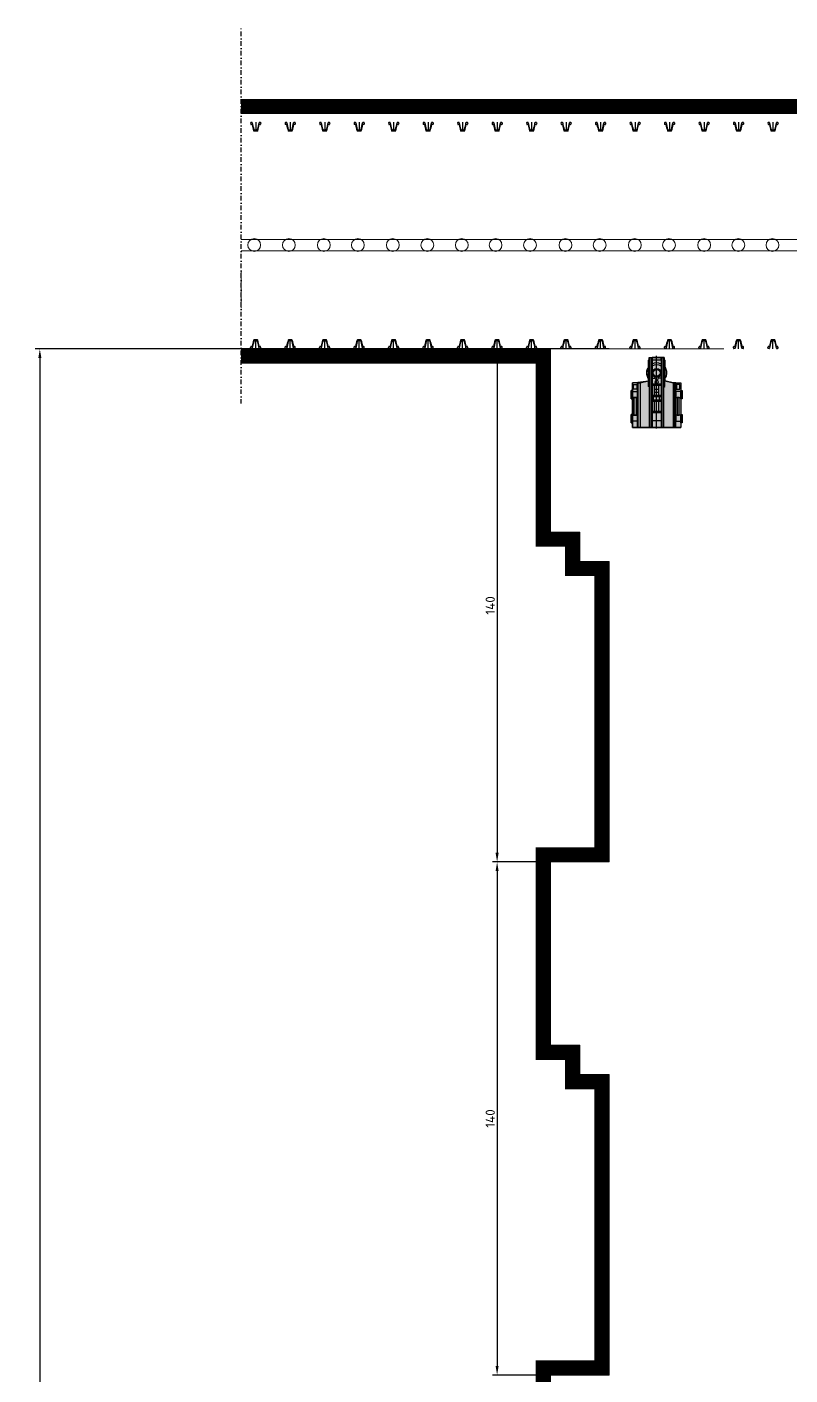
# Model space of a CAD drawing. Header units: millimetres. Extents: x 1757 to 4342, y -1901 to 53.
# Drawn here: x 1756.7 to 1965, y -315.3 to 52.5 of the extents above; entities that cross this region are included whole.
import ezdxf

# ---------------------------------------------------------------- set-up
doc = ezdxf.new("R2010")
doc.units = ezdxf.units.MM
doc.header["$LTSCALE"] = 0.1
doc.linetypes.add('ACAD_ISO04W100', pattern=[30, 24, -3, 0, -3])
doc.linetypes.add('DASHDOT', pattern=[25.4, 12.7, -6.35, 0, -6.35])
doc.styles.get("Standard").update_dxf_attribs({"font": 'txt.shx'})
doc.dimstyles.new('ISO-25', dxfattribs={"dimtxt": 2.5, "dimasz": 2.5, "dimexe": 1.25, "dimexo": 0, "dimtad": 1, "dimdec": 0, "dimtxsty": 'Standard', "dimcen": 2.5, "dimadec": 0, "dimazin": 0, "dimtfac": 1, "dimtdec": 0, "dimtmove": 0, "dimatfit": 3, "dimfxl": 1, "dimarcsym": 0})

# ---------------------------------------------------------------- blocks, each defined once
blk = doc.blocks.new('Концевая 1')
blk.add_hatch(color=254).paths.add_polyline_path([(6843, -1819), (6969, -1819), (6969, -1782), (7197, -1782), (7197, -1819), (7621, -1819), (7621, -1782), (7849, -1782), (7849, -1819), (8055, -1819), (8114, -2255), (8174, -2255), (8201, -2239), (8228, -2226), (8256, -2217), (8284, -2210), (8301, -2208), (8322, -2207), (8330, -2207), (8359, -2208), (8374, -2210), (8394, -2214), (8410, -2219), (8425, -2224), (8440, -2230), (8455, -2237), (8469, -2245), (8485, -2255), (8678, -2255), (8694, -2277), (8747, -2277), (8747, -2680), (8694, -2680), (8678, -2702), (8485, -2702), (8463, -2716), (8436, -2729), (8401, -2741), (8374, -2747), (8351, -2750), (8330, -2750), (8299, -2749), (8266, -2743), (8239, -2735), (8211, -2723), (8192, -2713), (8174, -2702), (8114, -2702), (8055, -2930), (8055, -3138), (7849, -3138), (7849, -3175), (7621, -3175), (7621, -3138), (7197, -3138), (7197, -3175), (6969, -3175), (6969, -3138), (6843, -3138)])
for p, q in [((6843, -1819), (6843, -3138)), ((8055, -2027), (8114, -2255)), ((6843, -2331), (8747, -2331)), ((7273, -2418), (7562, -2418)), ((7273, -2539), (7562, -2539)), ((7590, -2397), (7685, -2397)), ((7590, -2560), (7685, -2560)), ((7713, -2418), (7997, -2418)), ((7713, -2539), (7997, -2539)), ((7809, -2418), (7809, -2539)), ((7882, -2418), (7882, -2539)), ((8694, -2277), (7943, -2277)), ((6843, -2626), (8747, -2626)), ((8694, -2680), (7943, -2680)), ((8055, -2930), (8114, -2702))]:
    blk.add_line(p, q)
for points in [[(6843, -1819), (6969, -1819), (6969, -1782), (7197, -1782), (7197, -1819), (7621, -1819), (7621, -1782), (7849, -1782), (7849, -1819), (8055, -1819), (8114, -2255), (8174, -2255), (8201, -2239), (8228, -2226), (8256, -2217), (8284, -2210), (8301, -2208), (8322, -2207), (8330, -2207), (8359, -2208), (8374, -2210), (8394, -2214), (8410, -2219), (8425, -2224), (8440, -2230), (8455, -2237), (8469, -2245), (8485, -2255), (8678, -2255), (8694, -2277), (8747, -2277), (8747, -2680), (8694, -2680), (8678, -2702), (8485, -2702), (8463, -2716), (8436, -2729), (8401, -2741), (8374, -2747), (8351, -2750), (8330, -2750), (8299, -2749), (8266, -2743), (8239, -2735), (8211, -2723), (8192, -2713), (8174, -2702), (8114, -2702), (8055, -2930), (8055, -3138), (7849, -3138), (7849, -3175), (7621, -3175), (7621, -3138), (7197, -3138), (7197, -3175), (6969, -3175), (6969, -3138), (6843, -3138), (6843, -1819)], [(6816, -2478), (8794, -2478)], [(7033, -2352), (7033, -2605)], [(7246, -2352), (7246, -2605)], [(7246, -2605), (7246, -2352)], [(7273, -2605), (7273, -2352)], [(7562, -2352), (7562, -2605)], [(7590, -2605), (7590, -2352)], [(7685, -2352), (7685, -2605)], [(7713, -2605), (7713, -2352)], [(7938, -2283), (7960, -2255), (8678, -2255), (8694, -2277), (8747, -2277), (8747, -2478)], [(7938, -2674), (7960, -2702), (8678, -2702), (8694, -2680), (8747, -2680), (8747, -2478)], [(7997, -2352), (7997, -2605)], [(8025, -2605), (8025, -2352)], [(8191, -2352), (8191, -2436), (8118, -2464)], [(8191, -2605), (8191, -2521), (8118, -2493)]]:
    blk.add_lwpolyline(points)
for points in [[(6843, -1978), (8055, -1978), (8055, -1819), (6843, -1819)], [(6969, -1819), (7197, -1819), (7197, -1782), (6969, -1782)], [(7011, -1819), (7173, -1819), (7173, -1958), (7011, -1958)], [(7621, -1819), (7849, -1819), (7849, -1782), (7621, -1782)], [(7663, -1819), (7826, -1819), (7826, -1958), (7663, -1958)], [(6843, -1958), (8055, -1958), (8055, -2027), (6843, -2027)], [(7173, -1861), (7663, -1861), (7663, -1918), (7173, -1918)], [(7884, -1843), (8013, -1843), (8013, -1934), (7884, -1934)], [(6843, -2283), (8747, -2283), (8747, -2352), (6843, -2352)], [(8747, -2352), (8683, -2352), (8683, -2605), (8747, -2605)], [(6843, -2674), (8747, -2674), (8747, -2605), (6843, -2605)], [(6843, -2999), (8055, -2999), (8055, -2930), (6843, -2930)], [(6843, -2979), (8055, -2979), (8055, -3138), (6843, -3138)], [(6969, -3138), (7197, -3138), (7197, -3175), (6969, -3175)], [(7011, -3138), (7173, -3138), (7173, -2999), (7011, -2999)], [(7173, -3096), (7663, -3096), (7663, -3039), (7173, -3039)], [(7621, -3138), (7849, -3138), (7849, -3175), (7621, -3175)], [(7663, -3138), (7826, -3138), (7826, -2999), (7663, -2999)], [(7884, -3114), (8013, -3114), (8013, -3023), (7884, -3023)]]:
    blk.add_lwpolyline(points, close=True)
for centre, radius in [((8080, -2478), 41.5), ((8330, -2478), 122), ((8330, -2478), 92.7)]:
    blk.add_circle(centre, radius)
for radius, start, end in [(272, 55.1029, 124.8971), (223, 89.7293, 90.2707), (223, 325.5314, 34.4662), (272, 332.3426, 27.656), (272, 235.1029, 304.8971), (223, 269.7293, 270.2707)]:
    blk.add_arc((8330, -2478), radius, start, end)
blk = doc.blocks.new('*D595')
at = {"color": 0, "linetype": 'ByBlock', "lineweight": -2}
for p, q in [((1915.55, -175.31), (1883.75, -175.31)), ((1885, -177.81), (1885, -312.81)), ((1915.55, -315.31), (1883.75, -315.31))]:
    blk.add_line(p, q, dxfattribs=at)
at = {"color": 0, "linetype": 'ByBlock', "lineweight": 15}
for points in [[(1884.59, -177.81), (1885.42, -177.81), (1885, -175.31)], [(1884.59, -312.81), (1885.42, -312.81), (1885, -315.31)]]:
    blk.add_solid(points, dxfattribs=at)
at = {"layer": 'Defpoints', "color": 0, "linetype": 'ByBlock', "lineweight": 15}
for p in [(1915.55, -175.31), (1885, -315.31), (1915.55, -315.31)]:
    blk.add_point(p, dxfattribs=at)
at = {"color": 0, "linetype": 'ByBlock', "lineweight": 15, "insert": (1883.13, -245.31), "char_height": 2.5, "attachment_point": 5, "rotation": 90}
blk.add_mtext('140', dxfattribs=at)
blk = doc.blocks.new('*D601')
at = {"color": 0, "linetype": 'ByBlock', "lineweight": -2}
for p, q in [((1915.55, -35.31), (1883.75, -35.31)), ((1885, -37.81), (1885, -172.81)), ((1915.55, -175.31), (1883.75, -175.31))]:
    blk.add_line(p, q, dxfattribs=at)
at = {"color": 0, "linetype": 'ByBlock', "lineweight": 15}
for points in [[(1884.59, -37.81), (1885.42, -37.81), (1885, -35.31)], [(1884.59, -172.81), (1885.42, -172.81), (1885, -175.31)]]:
    blk.add_solid(points, dxfattribs=at)
at = {"layer": 'Defpoints', "color": 0, "linetype": 'ByBlock', "lineweight": 15}
for p in [(1915.55, -35.31), (1885, -175.31), (1915.55, -175.31)]:
    blk.add_point(p, dxfattribs=at)
at = {"color": 0, "linetype": 'ByBlock', "lineweight": 15, "insert": (1883.13, -105.31), "char_height": 2.5, "attachment_point": 5, "rotation": 90}
blk.add_mtext('140', dxfattribs=at)
blk = doc.blocks.new('*D602')
at = {"color": 0, "linetype": 'ByBlock', "lineweight": -2}
for p, q in [((1890.8, -35.31), (1758.94, -35.31)), ((1760.19, -37.81), (1760.19, -1432.81)), ((1901.96, -1435.31), (1758.94, -1435.31))]:
    blk.add_line(p, q, dxfattribs=at)
at = {"color": 0, "linetype": 'ByBlock', "lineweight": 15}
for points in [[(1759.77, -37.81), (1760.61, -37.81), (1760.19, -35.31)], [(1759.77, -1432.81), (1760.61, -1432.81), (1760.19, -1435.31)]]:
    blk.add_solid(points, dxfattribs=at)
at = {"layer": 'Defpoints', "color": 0, "linetype": 'ByBlock', "lineweight": 15}
for p in [(1890.8, -35.31), (1760.19, -1435.31), (1901.96, -1435.31)]:
    blk.add_point(p, dxfattribs=at)
at = {"color": 0, "linetype": 'ByBlock', "lineweight": 15, "insert": (1758.31, -735.31), "char_height": 2.5, "attachment_point": 5, "rotation": 90}
blk.add_mtext('1400', dxfattribs=at)

msp = doc.modelspace()

# ---------------------------------------------------------------- linework, layer by layer
at = {"color": 7, "linetype": 'DASHDOT'}
msp.add_line((1815.13, -50.255), (1815.13, 52.533), dxfattribs=at)
at = {"color": 7, "linetype": 'ByBlock', "lineweight": 30}
msp.add_line((1815.13, 28.998), (2170.092, 28.998), dxfattribs=at)
at = {"color": 7, "lineweight": -2}
for p, q in [((1817.724, 26.33), (1817.775, 25.989)), ((1818.078, 26.457), (1817.836, 26.457)), ((1818.047, 25.911), (1817.868, 25.911)), ((1820.388, 26.457), (1820.146, 26.457)), ((1820.356, 25.911), (1820.177, 25.911)), ((1820.5, 26.33), (1820.449, 25.989)), ((1827.137, 26.33), (1827.188, 25.989)), ((1827.491, 26.457), (1827.249, 26.457)), ((1827.46, 25.911), (1827.281, 25.911)), ((1829.801, 26.457), (1829.559, 26.457)), ((1829.769, 25.911), (1829.59, 25.911)), ((1829.913, 26.33), (1829.862, 25.989)), ((1836.55, 26.33), (1836.601, 25.989)), ((1836.904, 26.457), (1836.662, 26.457)), ((1836.873, 25.911), (1836.693, 25.911)), ((1839.214, 26.457), (1838.972, 26.457)), ((1839.182, 25.911), (1839.003, 25.911)), ((1839.326, 26.33), (1839.275, 25.989)), ((1845.963, 26.33), (1846.014, 25.989)), ((1846.317, 26.457), (1846.075, 26.457)), ((1846.286, 25.911), (1846.106, 25.911)), ((1848.627, 26.457), (1848.385, 26.457)), ((1848.595, 25.911), (1848.415, 25.911)), ((1848.739, 26.33), (1848.688, 25.989)), ((1855.376, 26.33), (1855.427, 25.989)), ((1855.73, 26.457), (1855.488, 26.457)), ((1855.699, 25.911), (1855.519, 25.911)), ((1858.04, 26.457), (1857.798, 26.457)), ((1858.008, 25.911), (1857.828, 25.911)), ((1858.152, 26.33), (1858.101, 25.989)), ((1864.789, 26.33), (1864.84, 25.989)), ((1865.143, 26.457), (1864.901, 26.457)), ((1865.112, 25.911), (1864.932, 25.911)), ((1867.453, 26.457), (1867.211, 26.457)), ((1867.421, 25.911), (1867.241, 25.911)), ((1867.565, 26.33), (1867.514, 25.989)), ((1874.201, 26.33), (1874.252, 25.989)), ((1874.556, 26.457), (1874.314, 26.457)), ((1874.525, 25.911), (1874.345, 25.911)), ((1876.866, 26.457), (1876.624, 26.457)), ((1876.834, 25.911), (1876.654, 25.911)), ((1876.978, 26.33), (1876.927, 25.989)), ((1883.614, 26.33), (1883.665, 25.989)), ((1883.969, 26.457), (1883.727, 26.457)), ((1883.938, 25.911), (1883.758, 25.911)), ((1886.279, 26.457), (1886.037, 26.457)), ((1886.247, 25.911), (1886.067, 25.911)), ((1886.391, 26.33), (1886.34, 25.989)), ((1893.027, 26.33), (1893.078, 25.989)), ((1893.381, 26.457), (1893.139, 26.457)), ((1893.351, 25.911), (1893.171, 25.911)), ((1895.692, 26.457), (1895.45, 26.457)), ((1895.66, 25.911), (1895.48, 25.911)), ((1895.804, 26.33), (1895.753, 25.989)), ((1902.44, 26.33), (1902.491, 25.989)), ((1902.794, 26.457), (1902.552, 26.457)), ((1902.764, 25.911), (1902.584, 25.911)), ((1905.105, 26.457), (1904.863, 26.457)), ((1905.073, 25.911), (1904.893, 25.911)), ((1905.217, 26.33), (1905.166, 25.989)), ((1911.853, 26.33), (1911.904, 25.989)), ((1912.207, 26.457), (1911.965, 26.457)), ((1912.177, 25.911), (1911.997, 25.911)), ((1914.518, 26.457), (1914.276, 26.457)), ((1914.486, 25.911), (1914.306, 25.911)), ((1914.63, 26.33), (1914.579, 25.989)), ((1921.266, 26.33), (1921.317, 25.989)), ((1921.62, 26.457), (1921.378, 26.457)), ((1921.59, 25.911), (1921.41, 25.911)), ((1923.931, 26.457), (1923.689, 26.457)), ((1923.899, 25.911), (1923.719, 25.911)), ((1924.043, 26.33), (1923.992, 25.989)), ((1930.679, 26.33), (1930.73, 25.989)), ((1931.033, 26.457), (1930.791, 26.457)), ((1931.003, 25.911), (1930.823, 25.911)), ((1933.344, 26.457), (1933.102, 26.457)), ((1933.312, 25.911), (1933.132, 25.911)), ((1933.456, 26.33), (1933.405, 25.989)), ((1940.092, 26.33), (1940.143, 25.989)), ((1940.446, 26.457), (1940.204, 26.457)), ((1940.416, 25.911), (1940.236, 25.911)), ((1942.756, 26.457), (1942.514, 26.457)), ((1942.725, 25.911), (1942.545, 25.911)), ((1942.869, 26.33), (1942.818, 25.989)), ((1949.505, 26.33), (1949.556, 25.989)), ((1949.859, 26.457), (1949.617, 26.457)), ((1949.829, 25.911), (1949.649, 25.911)), ((1952.169, 26.457), (1951.927, 26.457)), ((1952.138, 25.911), (1951.958, 25.911)), ((1952.282, 26.33), (1952.231, 25.989)), ((1958.918, 26.33), (1958.969, 25.989)), ((1959.272, 26.457), (1959.03, 26.457)), ((1959.242, 25.911), (1959.062, 25.911)), ((1961.582, 26.457), (1961.34, 26.457)), ((1961.551, 25.911), (1961.371, 25.911)), ((1961.694, 26.33), (1961.643, 25.989)), ((1819.585, 24.141), (1818.639, 24.141)), ((1819.448, 24.386), (1818.776, 24.386)), ((1828.998, 24.141), (1828.052, 24.141)), ((1828.861, 24.386), (1828.189, 24.386)), ((1838.411, 24.141), (1837.465, 24.141)), ((1838.274, 24.386), (1837.602, 24.386)), ((1847.824, 24.141), (1846.878, 24.141)), ((1847.687, 24.386), (1847.015, 24.386)), ((1857.237, 24.141), (1856.29, 24.141)), ((1857.1, 24.386), (1856.428, 24.386)), ((1866.65, 24.141), (1865.703, 24.141)), ((1866.513, 24.386), (1865.841, 24.386)), ((1876.063, 24.141), (1875.116, 24.141)), ((1875.926, 24.386), (1875.254, 24.386)), ((1885.476, 24.141), (1884.529, 24.141)), ((1885.339, 24.386), (1884.667, 24.386)), ((1894.889, 24.141), (1893.942, 24.141)), ((1894.752, 24.386), (1894.08, 24.386)), ((1904.302, 24.141), (1903.355, 24.141)), ((1904.165, 24.386), (1903.493, 24.386)), ((1913.715, 24.141), (1912.768, 24.141)), ((1913.577, 24.386), (1912.906, 24.386)), ((1923.128, 24.141), (1922.181, 24.141)), ((1922.99, 24.386), (1922.318, 24.386)), ((1932.541, 24.141), (1931.594, 24.141)), ((1932.403, 24.386), (1931.731, 24.386)), ((1941.954, 24.141), (1941.007, 24.141)), ((1941.816, 24.386), (1941.144, 24.386)), ((1951.367, 24.141), (1950.42, 24.141)), ((1951.229, 24.386), (1950.557, 24.386)), ((1960.78, 24.141), (1959.833, 24.141)), ((1960.642, 24.386), (1959.97, 24.386)), ((1819.585, -32.875), (1818.639, -32.875)), ((1828.998, -32.875), (1828.052, -32.875)), ((1838.411, -32.875), (1837.465, -32.875)), ((1847.824, -32.875), (1846.878, -32.875)), ((1857.237, -32.875), (1856.29, -32.875)), ((1866.65, -32.875), (1865.703, -32.875)), ((1876.063, -32.875), (1875.116, -32.875)), ((1885.476, -32.875), (1884.529, -32.875)), ((1894.889, -32.875), (1893.942, -32.875)), ((1904.302, -32.875), (1903.355, -32.875)), ((1913.715, -32.875), (1912.768, -32.875)), ((1923.128, -32.875), (1922.181, -32.875)), ((1932.541, -32.875), (1931.594, -32.875)), ((1941.954, -32.875), (1941.007, -32.875)), ((1951.367, -32.875), (1950.42, -32.875)), ((1960.78, -32.875), (1959.833, -32.875)), ((1817.724, -35.064), (1817.775, -34.723)), ((1818.078, -35.19), (1817.836, -35.19)), ((1818.047, -34.644), (1817.868, -34.644)), ((1819.448, -33.12), (1818.776, -33.12)), ((1820.388, -35.19), (1820.146, -35.19)), ((1820.356, -34.644), (1820.177, -34.644)), ((1820.5, -35.064), (1820.449, -34.723)), ((1827.137, -35.064), (1827.188, -34.723)), ((1827.491, -35.19), (1827.249, -35.19)), ((1827.46, -34.644), (1827.281, -34.644)), ((1828.861, -33.12), (1828.189, -33.12)), ((1829.801, -35.19), (1829.559, -35.19)), ((1829.769, -34.644), (1829.59, -34.644)), ((1829.913, -35.064), (1829.862, -34.723)), ((1836.55, -35.064), (1836.601, -34.723)), ((1836.904, -35.19), (1836.662, -35.19)), ((1836.873, -34.644), (1836.693, -34.644)), ((1838.274, -33.12), (1837.602, -33.12)), ((1839.214, -35.19), (1838.972, -35.19)), ((1839.182, -34.644), (1839.003, -34.644)), ((1839.326, -35.064), (1839.275, -34.723)), ((1845.963, -35.064), (1846.014, -34.723)), ((1846.317, -35.19), (1846.075, -35.19)), ((1846.286, -34.644), (1846.106, -34.644)), ((1847.687, -33.12), (1847.015, -33.12)), ((1848.627, -35.19), (1848.385, -35.19)), ((1848.595, -34.644), (1848.415, -34.644)), ((1848.739, -35.064), (1848.688, -34.723)), ((1855.376, -35.064), (1855.427, -34.723)), ((1855.73, -35.19), (1855.488, -35.19)), ((1855.699, -34.644), (1855.519, -34.644)), ((1857.1, -33.12), (1856.428, -33.12)), ((1858.04, -35.19), (1857.798, -35.19)), ((1858.008, -34.644), (1857.828, -34.644)), ((1858.152, -35.064), (1858.101, -34.723)), ((1864.789, -35.064), (1864.84, -34.723)), ((1865.143, -35.19), (1864.901, -35.19)), ((1865.112, -34.644), (1864.932, -34.644)), ((1866.513, -33.12), (1865.841, -33.12)), ((1867.453, -35.19), (1867.211, -35.19)), ((1867.421, -34.644), (1867.241, -34.644)), ((1867.565, -35.064), (1867.514, -34.723)), ((1874.201, -35.064), (1874.252, -34.723)), ((1874.556, -35.19), (1874.314, -35.19)), ((1874.525, -34.644), (1874.345, -34.644)), ((1875.926, -33.12), (1875.254, -33.12)), ((1876.866, -35.19), (1876.624, -35.19)), ((1876.834, -34.644), (1876.654, -34.644)), ((1876.978, -35.064), (1876.927, -34.723)), ((1883.614, -35.064), (1883.665, -34.723)), ((1883.969, -35.19), (1883.727, -35.19)), ((1883.938, -34.644), (1883.758, -34.644)), ((1885.339, -33.12), (1884.667, -33.12)), ((1886.279, -35.19), (1886.037, -35.19)), ((1886.247, -34.644), (1886.067, -34.644)), ((1886.391, -35.064), (1886.34, -34.723)), ((1893.027, -35.064), (1893.078, -34.723)), ((1893.381, -35.19), (1893.139, -35.19)), ((1893.351, -34.644), (1893.171, -34.644)), ((1894.752, -33.12), (1894.08, -33.12)), ((1895.692, -35.19), (1895.45, -35.19)), ((1895.66, -34.644), (1895.48, -34.644)), ((1895.804, -35.064), (1895.753, -34.723)), ((1902.44, -35.064), (1902.491, -34.723)), ((1902.794, -35.19), (1902.552, -35.19)), ((1902.764, -34.644), (1902.584, -34.644)), ((1904.165, -33.12), (1903.493, -33.12)), ((1905.105, -35.19), (1904.863, -35.19)), ((1905.073, -34.644), (1904.893, -34.644)), ((1905.217, -35.064), (1905.166, -34.723)), ((1911.853, -35.064), (1911.904, -34.723)), ((1912.207, -35.19), (1911.965, -35.19)), ((1912.177, -34.644), (1911.997, -34.644)), ((1913.577, -33.12), (1912.906, -33.12)), ((1914.518, -35.19), (1914.276, -35.19)), ((1914.486, -34.644), (1914.306, -34.644)), ((1914.63, -35.064), (1914.579, -34.723)), ((1921.266, -35.064), (1921.317, -34.723)), ((1921.62, -35.19), (1921.378, -35.19)), ((1921.59, -34.644), (1921.41, -34.644)), ((1922.99, -33.12), (1922.318, -33.12)), ((1923.931, -35.19), (1923.689, -35.19)), ((1923.899, -34.644), (1923.719, -34.644)), ((1924.043, -35.064), (1923.992, -34.723)), ((1930.679, -35.064), (1930.73, -34.723)), ((1931.033, -35.19), (1930.791, -35.19)), ((1931.003, -34.644), (1930.823, -34.644)), ((1932.403, -33.12), (1931.731, -33.12)), ((1933.344, -35.19), (1933.102, -35.19)), ((1933.312, -34.644), (1933.132, -34.644)), ((1933.456, -35.064), (1933.405, -34.723)), ((1940.092, -35.064), (1940.143, -34.723)), ((1940.446, -35.19), (1940.204, -35.19)), ((1940.416, -34.644), (1940.236, -34.644)), ((1941.816, -33.12), (1941.144, -33.12)), ((1942.756, -35.19), (1942.514, -35.19)), ((1942.725, -34.644), (1942.545, -34.644)), ((1942.869, -35.064), (1942.818, -34.723)), ((1949.505, -35.064), (1949.556, -34.723)), ((1949.859, -35.19), (1949.617, -35.19)), ((1949.829, -34.644), (1949.649, -34.644)), ((1951.229, -33.12), (1950.557, -33.12)), ((1952.169, -35.19), (1951.927, -35.19)), ((1952.138, -34.644), (1951.958, -34.644)), ((1952.282, -35.064), (1952.231, -34.723)), ((1958.918, -35.064), (1958.969, -34.723)), ((1959.272, -35.19), (1959.03, -35.19)), ((1959.242, -34.644), (1959.062, -34.644)), ((1960.642, -33.12), (1959.97, -33.12)), ((1961.582, -35.19), (1961.34, -35.19)), ((1961.551, -34.644), (1961.371, -34.644)), ((1961.694, -35.064), (1961.643, -34.723))]:
    msp.add_line(p, q, dxfattribs=at)
at = {"color": 7, "linetype": 'ACAD_ISO04W100', "lineweight": -2}
for p, q in [((1819.112, 26.517), (1819.112, 24.078)), ((1828.525, 26.517), (1828.525, 24.078)), ((1837.938, 26.517), (1837.938, 24.078)), ((1847.351, 26.517), (1847.351, 24.078)), ((1856.764, 26.517), (1856.764, 24.078)), ((1866.177, 26.517), (1866.177, 24.078)), ((1875.59, 26.517), (1875.59, 24.078)), ((1885.003, 26.517), (1885.003, 24.078)), ((1894.416, 26.517), (1894.416, 24.078)), ((1903.829, 26.517), (1903.829, 24.078)), ((1913.242, 26.517), (1913.242, 24.078)), ((1922.654, 26.517), (1922.654, 24.078)), ((1932.067, 26.517), (1932.067, 24.078)), ((1941.48, 26.517), (1941.48, 24.078)), ((1950.893, 26.517), (1950.893, 24.078)), ((1960.306, 26.517), (1960.306, 24.078)), ((1819.112, -35.251), (1819.112, -32.812)), ((1828.525, -35.251), (1828.525, -32.812)), ((1837.938, -35.251), (1837.938, -32.812)), ((1847.351, -35.251), (1847.351, -32.812)), ((1856.764, -35.251), (1856.764, -32.812)), ((1866.177, -35.251), (1866.177, -32.812)), ((1875.59, -35.251), (1875.59, -32.812)), ((1885.003, -35.251), (1885.003, -32.812)), ((1894.416, -35.251), (1894.416, -32.812)), ((1903.829, -35.251), (1903.829, -32.812)), ((1913.242, -35.251), (1913.242, -32.812)), ((1922.654, -35.251), (1922.654, -32.812)), ((1932.067, -35.251), (1932.067, -32.812)), ((1941.48, -35.251), (1941.48, -32.812)), ((1950.893, -35.251), (1950.893, -32.812)), ((1960.306, -35.251), (1960.306, -32.812))]:
    msp.add_line(p, q, dxfattribs=at)
at = {"color": 7, "linetype": 'ByBlock', "lineweight": 0}
for p, q in [((2170.092, -5.445), (1815.13, -5.445)), ((2170.092, -8.524), (1815.13, -8.524))]:
    msp.add_line(p, q, dxfattribs=at)
at = {"color": 7, "linetype": 'Continuous', "lineweight": 13}
msp.add_line((1815.155, -24.202), (1815.155, -14.117), dxfattribs=at)
at = {"color": 7, "linetype": 'ByBlock', "lineweight": 15}
for p, q in [((1815.13, -35.307), (1917.853, -35.307)), ((1869.94, -35.307), (1946.932, -35.307))]:
    msp.add_line(p, q, dxfattribs=at)
at = {"color": 253, "linetype": 'ByBlock', "lineweight": 15}
for points, const_width in [([(1815.13, 30.986), (2170.092, 30.986)], 3.765), ([(1815.13, -37.307), (1897.548, -37.307), (1897.548, -87.307), (1905.548, -87.307), (1905.548, -95.307), (1913.548, -95.307), (1913.548, -173.307), (1897.548, -173.307), (1897.548, -227.307), (1905.548, -227.307), (1905.548, -235.307), (1913.548, -235.307), (1913.548, -313.307), (1897.548, -313.307), (1897.548, -367.307)], 4)]:
    msp.add_lwpolyline(points, dxfattribs=dict(at, const_width=const_width))
at = {"color": 7, "linetype": 'ByBlock', "lineweight": 15}
msp.add_lwpolyline([(1815.13, -35.307), (1899.548, -35.307), (1899.548, -85.307), (1907.548, -85.307), (1907.548, -93.307), (1915.548, -93.307), (1915.548, -175.307), (1899.548, -175.307), (1899.548, -225.307), (1907.548, -225.307), (1907.548, -233.307), (1915.548, -233.307), (1915.548, -315.307), (1899.548, -315.307), (1899.548, -365.307)], dxfattribs=at)
for centre in [(1818.707, -6.966), (1828.172, -6.966), (1837.708, -6.966), (1847, -6.966), (1856.535, -6.966), (1865.949, -6.966), (1875.363, -6.966), (1884.586, -6.966), (1894, -6.966), (1903.658, -6.966), (1912.978, -6.966), (1922.589, -6.966), (1931.908, -6.966), (1941.519, -6.966), (1950.838, -6.966), (1960.158, -6.966)]:
    msp.add_circle(centre, 1.749, dxfattribs=at)
at = {"color": 7, "lineweight": -2}
for centre, radius, start, end in [((1817.836, 26.344), 0.113, 89.40595, 190.01711), ((1817.868, 26.005), 0.0941, 187.35882, 270.43725), ((1818.047, 25.817), 0.0941, 11.75312, 90), ((1818.078, 26.344), 0.113, 8.18923, 90), ((1854.117, 33.693), 36.825, 192.31635, 194.89843), ((1831.961, 28.434), 13.927, 188.56037, 196.32129), ((1806.263, 28.434), 13.927, 343.67871, 351.43963), ((1784.107, 33.693), 36.825, 345.10157, 347.68365), ((1820.146, 26.344), 0.113, 90, 171.81077), ((1820.177, 25.817), 0.0941, 90, 168.24688), ((1820.356, 26.005), 0.0941, 269.56275, 352.64118), ((1820.388, 26.344), 0.113, 349.98289, 90.59405), ((1827.249, 26.344), 0.113, 89.40595, 190.01711), ((1827.281, 26.005), 0.0941, 187.35882, 270.43725), ((1827.46, 25.817), 0.0941, 11.75312, 90), ((1827.491, 26.344), 0.113, 8.18923, 90), ((1863.53, 33.693), 36.825, 192.31635, 194.89843), ((1841.374, 28.434), 13.927, 188.56037, 196.32129), ((1815.676, 28.434), 13.927, 343.67871, 351.43963), ((1793.52, 33.693), 36.825, 345.10157, 347.68365), ((1829.559, 26.344), 0.113, 90, 171.81077), ((1829.59, 25.817), 0.0941, 90, 168.24688), ((1829.769, 26.005), 0.0941, 269.56275, 352.64118), ((1829.801, 26.344), 0.113, 349.98289, 90.59405), ((1836.662, 26.344), 0.113, 89.40595, 190.01711), ((1836.693, 26.005), 0.0941, 187.35882, 270.43725), ((1836.873, 25.817), 0.0941, 11.75312, 90), ((1836.904, 26.344), 0.113, 8.18923, 90), ((1872.943, 33.693), 36.825, 192.31635, 194.89843), ((1850.787, 28.434), 13.927, 188.56037, 196.32129), ((1825.089, 28.434), 13.927, 343.67871, 351.43963), ((1802.933, 33.693), 36.825, 345.10157, 347.68365), ((1838.972, 26.344), 0.113, 90, 171.81077), ((1839.003, 25.817), 0.0941, 90, 168.24688), ((1839.182, 26.005), 0.0941, 269.56275, 352.64118), ((1839.214, 26.344), 0.113, 349.98289, 90.59405), ((1846.075, 26.344), 0.113, 89.40595, 190.01711), ((1846.106, 26.005), 0.0941, 187.35882, 270.43725), ((1846.286, 25.817), 0.0941, 11.75312, 90), ((1846.317, 26.344), 0.113, 8.18923, 90), ((1882.356, 33.693), 36.825, 192.31635, 194.89843), ((1860.2, 28.434), 13.927, 188.56037, 196.32129), ((1834.502, 28.434), 13.927, 343.67871, 351.43963), ((1812.346, 33.693), 36.825, 345.10157, 347.68365), ((1848.385, 26.344), 0.113, 90, 171.81077), ((1848.415, 25.817), 0.0941, 90, 168.24688), ((1848.595, 26.005), 0.0941, 269.56275, 352.64118), ((1848.627, 26.344), 0.113, 349.98289, 90.59405), ((1855.488, 26.344), 0.113, 89.40595, 190.01711), ((1855.519, 26.005), 0.0941, 187.35882, 270.43725), ((1855.699, 25.817), 0.0941, 11.75312, 90), ((1855.73, 26.344), 0.113, 8.18923, 90), ((1891.769, 33.693), 36.825, 192.31635, 194.89843), ((1869.613, 28.434), 13.927, 188.56037, 196.32129), ((1843.915, 28.434), 13.927, 343.67871, 351.43963), ((1821.759, 33.693), 36.825, 345.10157, 347.68365), ((1857.798, 26.344), 0.113, 90, 171.81077), ((1857.828, 25.817), 0.0941, 90, 168.24688), ((1858.008, 26.005), 0.0941, 269.56275, 352.64118), ((1858.04, 26.344), 0.113, 349.98289, 90.59405), ((1864.901, 26.344), 0.113, 89.40595, 190.01711), ((1864.932, 26.005), 0.0941, 187.35882, 270.43725), ((1865.112, 25.817), 0.0941, 11.75312, 90), ((1865.143, 26.344), 0.113, 8.18923, 90), ((1901.182, 33.693), 36.825, 192.31635, 194.89843), ((1879.026, 28.434), 13.927, 188.56037, 196.32129), ((1853.327, 28.434), 13.927, 343.67871, 351.43963), ((1831.172, 33.693), 36.825, 345.10157, 347.68365), ((1867.211, 26.344), 0.113, 90, 171.81077), ((1867.241, 25.817), 0.0941, 90, 168.24688), ((1867.421, 26.005), 0.0941, 269.56275, 352.64118), ((1867.453, 26.344), 0.113, 349.98289, 90.59405), ((1874.314, 26.344), 0.113, 89.40595, 190.01711), ((1874.345, 26.005), 0.0941, 187.35882, 270.43725), ((1874.525, 25.817), 0.0941, 11.75312, 90), ((1874.556, 26.344), 0.113, 8.18923, 90), ((1910.595, 33.693), 36.825, 192.31635, 194.89843), ((1888.439, 28.434), 13.927, 188.56037, 196.32129), ((1862.74, 28.434), 13.927, 343.67871, 351.43963), ((1840.585, 33.693), 36.825, 345.10157, 347.68365), ((1876.624, 26.344), 0.113, 90, 171.81077), ((1876.654, 25.817), 0.0941, 90, 168.24688), ((1876.834, 26.005), 0.0941, 269.56275, 352.64118), ((1876.866, 26.344), 0.113, 349.98289, 90.59405), ((1883.727, 26.344), 0.113, 89.40595, 190.01711), ((1883.758, 26.005), 0.0941, 187.35882, 270.43725), ((1883.938, 25.817), 0.0941, 11.75312, 90), ((1883.969, 26.344), 0.113, 8.18923, 90), ((1920.007, 33.693), 36.825, 192.31635, 194.89843), ((1897.852, 28.434), 13.927, 188.56037, 196.32129), ((1872.153, 28.434), 13.927, 343.67871, 351.43963), ((1849.998, 33.693), 36.825, 345.10157, 347.68365), ((1886.037, 26.344), 0.113, 90, 171.81077), ((1886.067, 25.817), 0.0941, 90, 168.24688), ((1886.247, 26.005), 0.0941, 269.56275, 352.64118), ((1886.279, 26.344), 0.113, 349.98289, 90.59405), ((1893.139, 26.344), 0.113, 89.40595, 190.01711), ((1893.171, 26.005), 0.0941, 187.35882, 270.43725), ((1893.351, 25.817), 0.0941, 11.75312, 90), ((1893.381, 26.344), 0.113, 8.18923, 90), ((1929.42, 33.693), 36.825, 192.31635, 194.89843), ((1907.265, 28.434), 13.927, 188.56037, 196.32129), ((1881.566, 28.434), 13.927, 343.67871, 351.43963), ((1859.411, 33.693), 36.825, 345.10157, 347.68365), ((1895.45, 26.344), 0.113, 90, 171.81077), ((1895.48, 25.817), 0.0941, 90, 168.24688), ((1895.66, 26.005), 0.0941, 269.56275, 352.64118), ((1895.692, 26.344), 0.113, 349.98289, 90.59405), ((1902.552, 26.344), 0.113, 89.40595, 190.01711), ((1902.584, 26.005), 0.0941, 187.35882, 270.43725), ((1902.764, 25.817), 0.0941, 11.75312, 90), ((1902.794, 26.344), 0.113, 8.18923, 90), ((1938.833, 33.693), 36.825, 192.31635, 194.89843), ((1916.678, 28.434), 13.927, 188.56037, 196.32129), ((1890.979, 28.434), 13.927, 343.67871, 351.43963), ((1868.824, 33.693), 36.825, 345.10157, 347.68365), ((1904.863, 26.344), 0.113, 90, 171.81077), ((1904.893, 25.817), 0.0941, 90, 168.24688), ((1905.073, 26.005), 0.0941, 269.56275, 352.64118), ((1905.105, 26.344), 0.113, 349.98289, 90.59405), ((1911.965, 26.344), 0.113, 89.40595, 190.01711), ((1911.997, 26.005), 0.0941, 187.35882, 270.43725), ((1912.177, 25.817), 0.0941, 11.75312, 90), ((1912.207, 26.344), 0.113, 8.18923, 90), ((1948.246, 33.693), 36.825, 192.31635, 194.89843), ((1926.091, 28.434), 13.927, 188.56037, 196.32129), ((1900.392, 28.434), 13.927, 343.67871, 351.43963), ((1878.237, 33.693), 36.825, 345.10157, 347.68365), ((1914.276, 26.344), 0.113, 90, 171.81077), ((1914.306, 25.817), 0.0941, 90, 168.24688), ((1914.486, 26.005), 0.0941, 269.56275, 352.64118), ((1914.518, 26.344), 0.113, 349.98289, 90.59405), ((1921.378, 26.344), 0.113, 89.40595, 190.01711), ((1921.41, 26.005), 0.0941, 187.35882, 270.43725), ((1921.59, 25.817), 0.0941, 11.75312, 90), ((1921.62, 26.344), 0.113, 8.18923, 90), ((1957.659, 33.693), 36.825, 192.31635, 194.89843), ((1935.504, 28.434), 13.927, 188.56037, 196.32129), ((1909.805, 28.434), 13.927, 343.67871, 351.43963), ((1887.65, 33.693), 36.825, 345.10157, 347.68365), ((1923.689, 26.344), 0.113, 90, 171.81077), ((1923.719, 25.817), 0.0941, 90, 168.24688), ((1923.899, 26.005), 0.0941, 269.56275, 352.64118), ((1923.931, 26.344), 0.113, 349.98289, 90.59405), ((1930.791, 26.344), 0.113, 89.40595, 190.01711), ((1930.823, 26.005), 0.0941, 187.35882, 270.43725), ((1931.003, 25.817), 0.0941, 11.75312, 90), ((1931.033, 26.344), 0.113, 8.18923, 90), ((1967.072, 33.693), 36.825, 192.31635, 194.89843), ((1944.917, 28.434), 13.927, 188.56037, 196.32129), ((1919.218, 28.434), 13.927, 343.67871, 351.43963), ((1897.063, 33.693), 36.825, 345.10157, 347.68365), ((1933.102, 26.344), 0.113, 90, 171.81077), ((1933.132, 25.817), 0.0941, 90, 168.24688), ((1933.312, 26.005), 0.0941, 269.56275, 352.64118), ((1933.344, 26.344), 0.113, 349.98289, 90.59405), ((1940.204, 26.344), 0.113, 89.40595, 190.01711), ((1940.236, 26.005), 0.0941, 187.35882, 270.43725), ((1940.416, 25.817), 0.0941, 11.75312, 90), ((1940.446, 26.344), 0.113, 8.18923, 90), ((1976.485, 33.693), 36.825, 192.31635, 194.89843), ((1954.33, 28.434), 13.927, 188.56037, 196.32129), ((1928.631, 28.434), 13.927, 343.67871, 351.43963), ((1906.476, 33.693), 36.825, 345.10157, 347.68365), ((1942.514, 26.344), 0.113, 90, 171.81077), ((1942.545, 25.817), 0.0941, 90, 168.24688), ((1942.725, 26.005), 0.0941, 269.56275, 352.64118), ((1942.756, 26.344), 0.113, 349.98289, 90.59405), ((1949.617, 26.344), 0.113, 89.40595, 190.01711), ((1949.649, 26.005), 0.0941, 187.35882, 270.43725), ((1949.829, 25.817), 0.0941, 11.75312, 90), ((1949.859, 26.344), 0.113, 8.18923, 90), ((1985.898, 33.693), 36.825, 192.31635, 194.89843), ((1963.743, 28.434), 13.927, 188.56037, 196.32129), ((1938.044, 28.434), 13.927, 343.67871, 351.43963), ((1915.888, 33.693), 36.825, 345.10157, 347.68365), ((1951.927, 26.344), 0.113, 90, 171.81077), ((1951.958, 25.817), 0.0941, 90, 168.24688), ((1952.138, 26.005), 0.0941, 269.56275, 352.64118), ((1952.169, 26.344), 0.113, 349.98289, 90.59405), ((1959.03, 26.344), 0.113, 89.40595, 190.01711), ((1959.062, 26.005), 0.0941, 187.35882, 270.43725), ((1959.242, 25.817), 0.0941, 11.75312, 90), ((1959.272, 26.344), 0.113, 8.18923, 90), ((1995.311, 33.693), 36.825, 192.31635, 194.89843), ((1973.156, 28.434), 13.927, 188.56037, 196.32129), ((1947.457, 28.434), 13.927, 343.67871, 351.43963), ((1925.301, 33.693), 36.825, 345.10157, 347.68365), ((1961.34, 26.344), 0.113, 90, 171.81077), ((1961.371, 25.817), 0.0941, 90, 168.24688), ((1961.551, 26.005), 0.0941, 269.56275, 352.64118), ((1961.582, 26.344), 0.113, 349.98289, 90.59405), ((1818.639, 24.254), 0.113, 194.76068, 271.39358), ((1818.776, 24.574), 0.188, 196.53522, 273.6486), ((1819.448, 24.574), 0.188, 266.3514, 343.46478), ((1819.585, 24.254), 0.113, 268.60642, 345.23932), ((1828.052, 24.254), 0.113, 194.76068, 271.39358), ((1828.189, 24.574), 0.188, 196.53522, 273.6486), ((1828.861, 24.574), 0.188, 266.3514, 343.46478), ((1828.998, 24.254), 0.113, 268.60642, 345.23932), ((1837.465, 24.254), 0.113, 194.76068, 271.39358), ((1837.602, 24.574), 0.188, 196.53522, 273.6486), ((1838.274, 24.574), 0.188, 266.3514, 343.46478), ((1838.411, 24.254), 0.113, 268.60642, 345.23932), ((1846.878, 24.254), 0.113, 194.76068, 271.39358), ((1847.015, 24.574), 0.188, 196.53522, 273.6486), ((1847.687, 24.574), 0.188, 266.3514, 343.46478), ((1847.824, 24.254), 0.113, 268.60642, 345.23932), ((1856.29, 24.254), 0.113, 194.76068, 271.39358), ((1856.428, 24.574), 0.188, 196.53522, 273.6486), ((1857.1, 24.574), 0.188, 266.3514, 343.46478), ((1857.237, 24.254), 0.113, 268.60642, 345.23932), ((1865.703, 24.254), 0.113, 194.76068, 271.39358), ((1865.841, 24.574), 0.188, 196.53522, 273.6486), ((1866.513, 24.574), 0.188, 266.3514, 343.46478), ((1866.65, 24.254), 0.113, 268.60642, 345.23932), ((1875.116, 24.254), 0.113, 194.76068, 271.39358), ((1875.254, 24.574), 0.188, 196.53522, 273.6486), ((1875.926, 24.574), 0.188, 266.3514, 343.46478), ((1876.063, 24.254), 0.113, 268.60642, 345.23932), ((1884.529, 24.254), 0.113, 194.76068, 271.39358), ((1884.667, 24.574), 0.188, 196.53522, 273.6486), ((1885.339, 24.574), 0.188, 266.3514, 343.46478), ((1885.476, 24.254), 0.113, 268.60642, 345.23932), ((1893.942, 24.254), 0.113, 194.76068, 271.39358), ((1894.08, 24.574), 0.188, 196.53522, 273.6486), ((1894.752, 24.574), 0.188, 266.3514, 343.46478), ((1894.889, 24.254), 0.113, 268.60642, 345.23932), ((1903.355, 24.254), 0.113, 194.76068, 271.39358), ((1903.493, 24.574), 0.188, 196.53522, 273.6486), ((1904.165, 24.574), 0.188, 266.3514, 343.46478), ((1904.302, 24.254), 0.113, 268.60642, 345.23932), ((1912.768, 24.254), 0.113, 194.76068, 271.39358), ((1912.906, 24.574), 0.188, 196.53522, 273.6486), ((1913.577, 24.574), 0.188, 266.3514, 343.46478), ((1913.715, 24.254), 0.113, 268.60642, 345.23932), ((1922.181, 24.254), 0.113, 194.76068, 271.39358), ((1922.318, 24.574), 0.188, 196.53522, 273.6486), ((1922.99, 24.574), 0.188, 266.3514, 343.46478), ((1923.128, 24.254), 0.113, 268.60642, 345.23932), ((1931.594, 24.254), 0.113, 194.76068, 271.39358), ((1931.731, 24.574), 0.188, 196.53522, 273.6486), ((1932.403, 24.574), 0.188, 266.3514, 343.46478), ((1932.541, 24.254), 0.113, 268.60642, 345.23932), ((1941.007, 24.254), 0.113, 194.76068, 271.39358), ((1941.144, 24.574), 0.188, 196.53522, 273.6486), ((1941.816, 24.574), 0.188, 266.3514, 343.46478), ((1941.954, 24.254), 0.113, 268.60642, 345.23932), ((1950.42, 24.254), 0.113, 194.76068, 271.39358), ((1950.557, 24.574), 0.188, 196.53522, 273.6486), ((1951.229, 24.574), 0.188, 266.3514, 343.46478), ((1951.367, 24.254), 0.113, 268.60642, 345.23932), ((1959.833, 24.254), 0.113, 194.76068, 271.39358), ((1959.97, 24.574), 0.188, 196.53522, 273.6486), ((1960.642, 24.574), 0.188, 266.3514, 343.46478), ((1960.78, 24.254), 0.113, 268.60642, 345.23932), ((1854.117, -42.426), 36.825, 165.10157, 167.68365), ((1818.639, -32.988), 0.113, 88.60642, 165.23932), ((1819.585, -32.988), 0.113, 14.76068, 91.39358), ((1784.107, -42.426), 36.825, 12.31635, 14.89843), ((1863.53, -42.426), 36.825, 165.10157, 167.68365), ((1828.052, -32.988), 0.113, 88.60642, 165.23932), ((1828.998, -32.988), 0.113, 14.76068, 91.39358), ((1793.52, -42.426), 36.825, 12.31635, 14.89843), ((1872.943, -42.426), 36.825, 165.10157, 167.68365), ((1837.465, -32.988), 0.113, 88.60642, 165.23932), ((1838.411, -32.988), 0.113, 14.76068, 91.39358), ((1802.933, -42.426), 36.825, 12.31635, 14.89843), ((1882.356, -42.426), 36.825, 165.10157, 167.68365), ((1846.878, -32.988), 0.113, 88.60642, 165.23932), ((1847.824, -32.988), 0.113, 14.76068, 91.39358), ((1812.346, -42.426), 36.825, 12.31635, 14.89843), ((1891.769, -42.426), 36.825, 165.10157, 167.68365), ((1856.29, -32.988), 0.113, 88.60642, 165.23932), ((1857.237, -32.988), 0.113, 14.76068, 91.39358), ((1821.759, -42.426), 36.825, 12.31635, 14.89843), ((1901.182, -42.426), 36.825, 165.10157, 167.68365), ((1865.703, -32.988), 0.113, 88.60642, 165.23932), ((1866.65, -32.988), 0.113, 14.76068, 91.39358), ((1831.172, -42.426), 36.825, 12.31635, 14.89843), ((1910.595, -42.426), 36.825, 165.10157, 167.68365), ((1875.116, -32.988), 0.113, 88.60642, 165.23932), ((1876.063, -32.988), 0.113, 14.76068, 91.39358), ((1840.585, -42.426), 36.825, 12.31635, 14.89843), ((1920.007, -42.426), 36.825, 165.10157, 167.68365), ((1884.529, -32.988), 0.113, 88.60642, 165.23932), ((1885.476, -32.988), 0.113, 14.76068, 91.39358), ((1849.998, -42.426), 36.825, 12.31635, 14.89843), ((1929.42, -42.426), 36.825, 165.10157, 167.68365), ((1893.942, -32.988), 0.113, 88.60642, 165.23932), ((1894.889, -32.988), 0.113, 14.76068, 91.39358), ((1859.411, -42.426), 36.825, 12.31635, 14.89843), ((1938.833, -42.426), 36.825, 165.10157, 167.68365), ((1903.355, -32.988), 0.113, 88.60642, 165.23932), ((1904.302, -32.988), 0.113, 14.76068, 91.39358), ((1868.824, -42.426), 36.825, 12.31635, 14.89843), ((1948.246, -42.426), 36.825, 165.10157, 167.68365), ((1912.768, -32.988), 0.113, 88.60642, 165.23932), ((1913.715, -32.988), 0.113, 14.76068, 91.39358), ((1878.237, -42.426), 36.825, 12.31635, 14.89843), ((1957.659, -42.426), 36.825, 165.10157, 167.68365), ((1922.181, -32.988), 0.113, 88.60642, 165.23932), ((1923.128, -32.988), 0.113, 14.76068, 91.39358), ((1887.65, -42.426), 36.825, 12.31635, 14.89843), ((1967.072, -42.426), 36.825, 165.10157, 167.68365), ((1931.594, -32.988), 0.113, 88.60642, 165.23932), ((1932.541, -32.988), 0.113, 14.76068, 91.39358), ((1897.063, -42.426), 36.825, 12.31635, 14.89843), ((1976.485, -42.426), 36.825, 165.10157, 167.68365), ((1941.007, -32.988), 0.113, 88.60642, 165.23932), ((1941.954, -32.988), 0.113, 14.76068, 91.39358), ((1906.476, -42.426), 36.825, 12.31635, 14.89843), ((1985.898, -42.426), 36.825, 165.10157, 167.68365), ((1950.42, -32.988), 0.113, 88.60642, 165.23932), ((1951.367, -32.988), 0.113, 14.76068, 91.39358), ((1915.888, -42.426), 36.825, 12.31635, 14.89843), ((1995.311, -42.426), 36.825, 165.10157, 167.68365), ((1959.833, -32.988), 0.113, 88.60642, 165.23932), ((1960.78, -32.988), 0.113, 14.76068, 91.39358), ((1925.301, -42.426), 36.825, 12.31635, 14.89843), ((1817.836, -35.077), 0.113, 169.98289, 270.59405), ((1817.868, -34.739), 0.0941, 89.56275, 172.64118), ((1818.047, -34.55), 0.0941, 270, 348.24688), ((1818.078, -35.077), 0.113, 270, 351.81077), ((1831.961, -37.168), 13.927, 163.67871, 171.43963), ((1818.776, -33.308), 0.188, 86.3514, 163.46478), ((1819.448, -33.308), 0.188, 16.53522, 93.6486), ((1806.263, -37.168), 13.927, 8.56037, 16.32129), ((1820.146, -35.077), 0.113, 188.18923, 270), ((1820.177, -34.55), 0.0941, 191.75312, 270), ((1820.356, -34.739), 0.0941, 7.35882, 90.43725), ((1820.388, -35.077), 0.113, 269.40595, 10.01711), ((1827.249, -35.077), 0.113, 169.98289, 270.59405), ((1827.281, -34.739), 0.0941, 89.56275, 172.64118), ((1827.46, -34.55), 0.0941, 270, 348.24688), ((1827.491, -35.077), 0.113, 270, 351.81077), ((1841.374, -37.168), 13.927, 163.67871, 171.43963), ((1828.189, -33.308), 0.188, 86.3514, 163.46478), ((1828.861, -33.308), 0.188, 16.53522, 93.6486), ((1815.676, -37.168), 13.927, 8.56037, 16.32129), ((1829.559, -35.077), 0.113, 188.18923, 270), ((1829.59, -34.55), 0.0941, 191.75312, 270), ((1829.769, -34.739), 0.0941, 7.35882, 90.43725), ((1829.801, -35.077), 0.113, 269.40595, 10.01711), ((1836.662, -35.077), 0.113, 169.98289, 270.59405), ((1836.693, -34.739), 0.0941, 89.56275, 172.64118), ((1836.873, -34.55), 0.0941, 270, 348.24688), ((1836.904, -35.077), 0.113, 270, 351.81077), ((1850.787, -37.168), 13.927, 163.67871, 171.43963), ((1837.602, -33.308), 0.188, 86.3514, 163.46478), ((1838.274, -33.308), 0.188, 16.53522, 93.6486), ((1825.089, -37.168), 13.927, 8.56037, 16.32129), ((1838.972, -35.077), 0.113, 188.18923, 270), ((1839.003, -34.55), 0.0941, 191.75312, 270), ((1839.182, -34.739), 0.0941, 7.35882, 90.43725), ((1839.214, -35.077), 0.113, 269.40595, 10.01711), ((1846.075, -35.077), 0.113, 169.98289, 270.59405), ((1846.106, -34.739), 0.0941, 89.56275, 172.64118), ((1846.286, -34.55), 0.0941, 270, 348.24688), ((1846.317, -35.077), 0.113, 270, 351.81077), ((1860.2, -37.168), 13.927, 163.67871, 171.43963), ((1847.015, -33.308), 0.188, 86.3514, 163.46478), ((1847.687, -33.308), 0.188, 16.53522, 93.6486), ((1834.502, -37.168), 13.927, 8.56037, 16.32129), ((1848.385, -35.077), 0.113, 188.18923, 270), ((1848.415, -34.55), 0.0941, 191.75312, 270), ((1848.595, -34.739), 0.0941, 7.35882, 90.43725), ((1848.627, -35.077), 0.113, 269.40595, 10.01711), ((1855.488, -35.077), 0.113, 169.98289, 270.59405), ((1855.519, -34.739), 0.0941, 89.56275, 172.64118), ((1855.699, -34.55), 0.0941, 270, 348.24688), ((1855.73, -35.077), 0.113, 270, 351.81077), ((1869.613, -37.168), 13.927, 163.67871, 171.43963), ((1856.428, -33.308), 0.188, 86.3514, 163.46478), ((1857.1, -33.308), 0.188, 16.53522, 93.6486), ((1843.915, -37.168), 13.927, 8.56037, 16.32129), ((1857.798, -35.077), 0.113, 188.18923, 270), ((1857.828, -34.55), 0.0941, 191.75312, 270), ((1858.008, -34.739), 0.0941, 7.35882, 90.43725), ((1858.04, -35.077), 0.113, 269.40595, 10.01711), ((1864.901, -35.077), 0.113, 169.98289, 270.59405), ((1864.932, -34.739), 0.0941, 89.56275, 172.64118), ((1865.112, -34.55), 0.0941, 270, 348.24688), ((1865.143, -35.077), 0.113, 270, 351.81077), ((1879.026, -37.168), 13.927, 163.67871, 171.43963), ((1865.841, -33.308), 0.188, 86.3514, 163.46478), ((1866.513, -33.308), 0.188, 16.53522, 93.6486), ((1853.327, -37.168), 13.927, 8.56037, 16.32129), ((1867.211, -35.077), 0.113, 188.18923, 270), ((1867.241, -34.55), 0.0941, 191.75312, 270), ((1867.421, -34.739), 0.0941, 7.35882, 90.43725), ((1867.453, -35.077), 0.113, 269.40595, 10.01711), ((1874.314, -35.077), 0.113, 169.98289, 270.59405), ((1874.345, -34.739), 0.0941, 89.56275, 172.64118), ((1874.525, -34.55), 0.0941, 270, 348.24688), ((1874.556, -35.077), 0.113, 270, 351.81077), ((1888.439, -37.168), 13.927, 163.67871, 171.43963), ((1875.254, -33.308), 0.188, 86.3514, 163.46478), ((1875.926, -33.308), 0.188, 16.53522, 93.6486), ((1862.74, -37.168), 13.927, 8.56037, 16.32129), ((1876.624, -35.077), 0.113, 188.18923, 270), ((1876.654, -34.55), 0.0941, 191.75312, 270), ((1876.834, -34.739), 0.0941, 7.35882, 90.43725), ((1876.866, -35.077), 0.113, 269.40595, 10.01711), ((1883.727, -35.077), 0.113, 169.98289, 270.59405), ((1883.758, -34.739), 0.0941, 89.56275, 172.64118), ((1883.938, -34.55), 0.0941, 270, 348.24688), ((1883.969, -35.077), 0.113, 270, 351.81077), ((1897.852, -37.168), 13.927, 163.67871, 171.43963), ((1884.667, -33.308), 0.188, 86.3514, 163.46478), ((1885.339, -33.308), 0.188, 16.53522, 93.6486), ((1872.153, -37.168), 13.927, 8.56037, 16.32129), ((1886.037, -35.077), 0.113, 188.18923, 270), ((1886.067, -34.55), 0.0941, 191.75312, 270), ((1886.247, -34.739), 0.0941, 7.35882, 90.43725), ((1886.279, -35.077), 0.113, 269.40595, 10.01711), ((1893.139, -35.077), 0.113, 169.98289, 270.59405), ((1893.171, -34.739), 0.0941, 89.56275, 172.64118), ((1893.351, -34.55), 0.0941, 270, 348.24688), ((1893.381, -35.077), 0.113, 270, 351.81077), ((1907.265, -37.168), 13.927, 163.67871, 171.43963), ((1894.08, -33.308), 0.188, 86.3514, 163.46478), ((1894.752, -33.308), 0.188, 16.53522, 93.6486), ((1881.566, -37.168), 13.927, 8.56037, 16.32129), ((1895.45, -35.077), 0.113, 188.18923, 270), ((1895.48, -34.55), 0.0941, 191.75312, 270), ((1895.66, -34.739), 0.0941, 7.35882, 90.43725), ((1895.692, -35.077), 0.113, 269.40595, 10.01711), ((1902.552, -35.077), 0.113, 169.98289, 270.59405), ((1902.584, -34.739), 0.0941, 89.56275, 172.64118), ((1902.764, -34.55), 0.0941, 270, 348.24688), ((1902.794, -35.077), 0.113, 270, 351.81077), ((1916.678, -37.168), 13.927, 163.67871, 171.43963), ((1903.493, -33.308), 0.188, 86.3514, 163.46478), ((1904.165, -33.308), 0.188, 16.53522, 93.6486), ((1890.979, -37.168), 13.927, 8.56037, 16.32129), ((1904.863, -35.077), 0.113, 188.18923, 270), ((1904.893, -34.55), 0.0941, 191.75312, 270), ((1905.073, -34.739), 0.0941, 7.35882, 90.43725), ((1905.105, -35.077), 0.113, 269.40595, 10.01711), ((1911.965, -35.077), 0.113, 169.98289, 270.59405), ((1911.997, -34.739), 0.0941, 89.56275, 172.64118), ((1912.177, -34.55), 0.0941, 270, 348.24688), ((1912.207, -35.077), 0.113, 270, 351.81077), ((1926.091, -37.168), 13.927, 163.67871, 171.43963), ((1912.906, -33.308), 0.188, 86.3514, 163.46478), ((1913.577, -33.308), 0.188, 16.53522, 93.6486), ((1900.392, -37.168), 13.927, 8.56037, 16.32129), ((1914.276, -35.077), 0.113, 188.18923, 270), ((1914.306, -34.55), 0.0941, 191.75312, 270), ((1914.486, -34.739), 0.0941, 7.35882, 90.43725), ((1914.518, -35.077), 0.113, 269.40595, 10.01711), ((1921.378, -35.077), 0.113, 169.98289, 270.59405), ((1921.41, -34.739), 0.0941, 89.56275, 172.64118), ((1921.59, -34.55), 0.0941, 270, 348.24688), ((1921.62, -35.077), 0.113, 270, 351.81077), ((1935.504, -37.168), 13.927, 163.67871, 171.43963), ((1922.318, -33.308), 0.188, 86.3514, 163.46478), ((1922.99, -33.308), 0.188, 16.53522, 93.6486), ((1909.805, -37.168), 13.927, 8.56037, 16.32129), ((1923.689, -35.077), 0.113, 188.18923, 270), ((1923.719, -34.55), 0.0941, 191.75312, 270), ((1923.899, -34.739), 0.0941, 7.35882, 90.43725), ((1923.931, -35.077), 0.113, 269.40595, 10.01711), ((1930.791, -35.077), 0.113, 169.98289, 270.59405), ((1930.823, -34.739), 0.0941, 89.56275, 172.64118), ((1931.003, -34.55), 0.0941, 270, 348.24688), ((1931.033, -35.077), 0.113, 270, 351.81077), ((1944.917, -37.168), 13.927, 163.67871, 171.43963), ((1931.731, -33.308), 0.188, 86.3514, 163.46478), ((1932.403, -33.308), 0.188, 16.53522, 93.6486), ((1919.218, -37.168), 13.927, 8.56037, 16.32129), ((1933.102, -35.077), 0.113, 188.18923, 270), ((1933.132, -34.55), 0.0941, 191.75312, 270), ((1933.312, -34.739), 0.0941, 7.35882, 90.43725), ((1933.344, -35.077), 0.113, 269.40595, 10.01711), ((1940.204, -35.077), 0.113, 169.98289, 270.59405), ((1940.236, -34.739), 0.0941, 89.56275, 172.64118), ((1940.416, -34.55), 0.0941, 270, 348.24688), ((1940.446, -35.077), 0.113, 270, 351.81077), ((1954.33, -37.168), 13.927, 163.67871, 171.43963), ((1941.144, -33.308), 0.188, 86.3514, 163.46478), ((1941.816, -33.308), 0.188, 16.53522, 93.6486), ((1928.631, -37.168), 13.927, 8.56037, 16.32129), ((1942.514, -35.077), 0.113, 188.18923, 270), ((1942.545, -34.55), 0.0941, 191.75312, 270), ((1942.725, -34.739), 0.0941, 7.35882, 90.43725), ((1942.756, -35.077), 0.113, 269.40595, 10.01711), ((1949.617, -35.077), 0.113, 169.98289, 270.59405), ((1949.649, -34.739), 0.0941, 89.56275, 172.64118), ((1949.829, -34.55), 0.0941, 270, 348.24688), ((1949.859, -35.077), 0.113, 270, 351.81077), ((1963.743, -37.168), 13.927, 163.67871, 171.43963), ((1950.557, -33.308), 0.188, 86.3514, 163.46478), ((1951.229, -33.308), 0.188, 16.53522, 93.6486), ((1938.044, -37.168), 13.927, 8.56037, 16.32129), ((1951.927, -35.077), 0.113, 188.18923, 270), ((1951.958, -34.55), 0.0941, 191.75312, 270), ((1952.138, -34.739), 0.0941, 7.35882, 90.43725), ((1952.169, -35.077), 0.113, 269.40595, 10.01711), ((1959.03, -35.077), 0.113, 169.98289, 270.59405), ((1959.062, -34.739), 0.0941, 89.56275, 172.64118), ((1959.242, -34.55), 0.0941, 270, 348.24688), ((1959.272, -35.077), 0.113, 270, 351.81077), ((1973.156, -37.168), 13.927, 163.67871, 171.43963), ((1959.97, -33.308), 0.188, 86.3514, 163.46478), ((1960.642, -33.308), 0.188, 16.53522, 93.6486), ((1947.457, -37.168), 13.927, 8.56037, 16.32129), ((1961.34, -35.077), 0.113, 188.18923, 270), ((1961.371, -34.55), 0.0941, 191.75312, 270), ((1961.551, -34.739), 0.0941, 7.35882, 90.43725), ((1961.582, -35.077), 0.113, 269.40595, 10.01711)]:
    msp.add_arc(centre, radius, start, end, dxfattribs=at)

# ---------------------------------------------------------------- block references
at = {"color": 1, "xscale": 0.009999999999990905, "yscale": 0.009999999999990905, "zscale": 0.01, "rotation": 90}
msp.add_blockref('Концевая 1', (1903.763, -125.164), dxfattribs=at)

# ---------------------------------------------------------------- dimensions: what is measured, and where the dimension line sits
at = {"color": 7, "linetype": 'ByBlock', "lineweight": 15}
dim = msp.add_linear_dim(base=(1760.189, -1435.307), p1=(1890.795, -35.307), p2=(1901.955, -1435.307), angle=90, dimstyle='ISO-25', override={"dimfxl": 1.25}, dxfattribs=at)
dim.commit()
dim.dimension.update_dxf_attribs({"geometry": '*D602', "text_midpoint": (1760.189, -735.307), "dimtype": 160})
for base, p1, p2, picture, middle in [((1885.002, -175.307), (1915.548, -35.307), (1915.548, -175.307), '*D601', (1883.127, -105.307)), ((1885.002, -315.307), (1915.548, -175.307), (1915.548, -315.307), '*D595', (1883.127, -245.307))]:
    dim = msp.add_linear_dim(base=base, p1=p1, p2=p2, angle=90, dimstyle='ISO-25', override={"dimfxl": 1.25}, dxfattribs=at)
    dim.commit()
    dim.dimension.update_dxf_attribs({"geometry": picture, "text_midpoint": middle})

doc.saveas('drawing.dxf')
